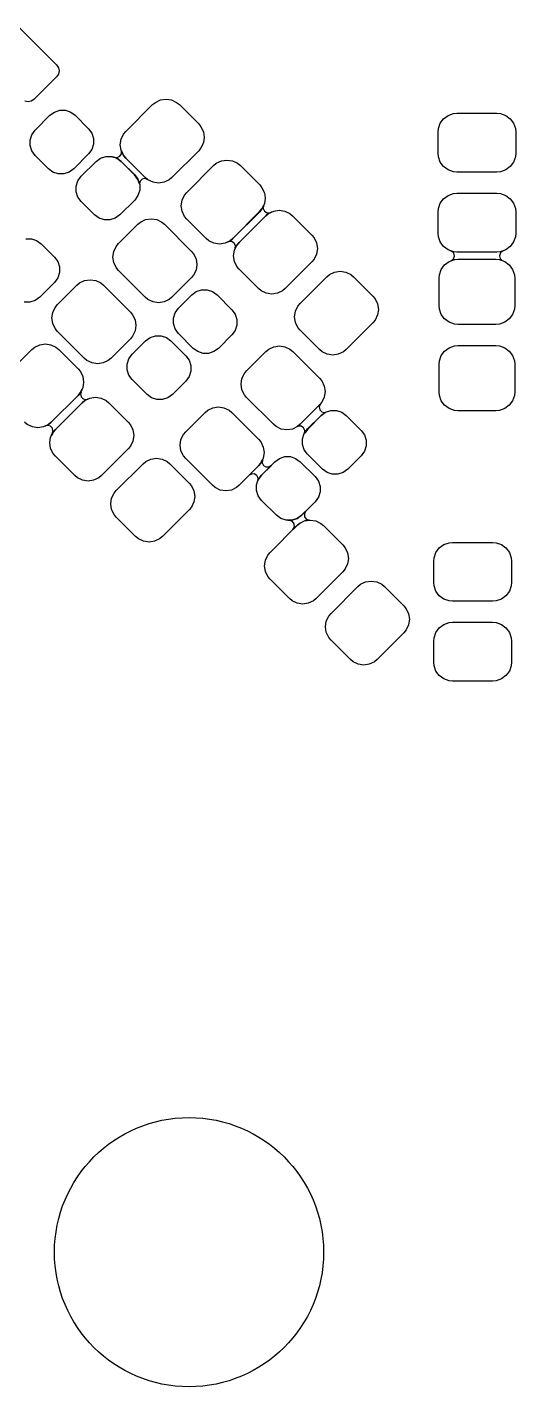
# Model space of a CAD drawing. Extents: x 4.32 to 8.86, y -5.17 to -1.84.
# Drawn here: x 7.154 to 7.611, y -5.069 to -3.797 of the extents above; entities that cross this region are included whole.
import ezdxf

# ---------------------------------------------------------------- set-up
doc = ezdxf.new("R2010")
doc.units = 0
doc.header["$MEASUREMENT"] = 0
doc.layers.add('BLACK', color=7, linetype='CONTINUOUS')

msp = doc.modelspace()

# ---------------------------------------------------------------- linework, layer by layer
at = {"layer": 'BLACK', "linetype": 'CONTINUOUS'}
for p, q in [((7.14617, -3.79692), (7.18153, -3.83228)), ((7.18153, -3.83228), (7.18323, -3.83483)), ((7.18323, -3.84086), (7.18153, -3.84342)), ((7.18323, -3.83483), (7.18383, -3.83785)), ((7.18383, -3.83785), (7.18323, -3.84086)), ((7.18153, -3.84342), (7.16037, -3.86457)), ((7.1548, -3.86688), (7.15179, -3.86628)), ((7.15781, -3.86628), (7.1548, -3.86688)), ((7.16037, -3.86457), (7.15781, -3.86628)), ((7.27142, -3.86936), (7.27399, -3.86724)), ((7.27399, -3.86724), (7.27874, -3.86496)), ((7.27874, -3.86496), (7.28395, -3.86417)), ((7.28395, -3.86417), (7.28915, -3.86496)), ((7.28915, -3.86496), (7.2939, -3.86724)), ((7.2939, -3.86724), (7.29647, -3.86936)), ((7.16137, -3.89329), (7.17529, -3.87937)), ((7.17529, -3.87937), (7.17952, -3.87629)), ((7.17952, -3.87629), (7.1845, -3.87468)), ((7.1845, -3.87468), (7.18974, -3.87468)), ((7.18974, -3.87468), (7.19472, -3.87629)), ((7.19472, -3.87629), (7.19895, -3.87937)), ((7.19895, -3.87937), (7.21148, -3.8919)), ((7.24636, -3.89442), (7.27142, -3.86936)), ((7.29647, -3.86936), (7.31457, -3.88746)), ((7.54377, -3.88263), (7.54801, -3.8795)), ((7.54801, -3.8795), (7.55298, -3.87775)), ((7.55298, -3.87775), (7.5563, -3.87744)), ((7.5563, -3.87744), (7.5937, -3.87744)), ((7.5937, -3.87744), (7.59702, -3.87775)), ((7.59702, -3.87775), (7.60199, -3.8795)), ((7.60199, -3.8795), (7.60623, -3.88263)), ((7.15829, -3.89752), (7.16137, -3.89329)), ((7.21148, -3.8919), (7.21456, -3.89613)), ((7.31457, -3.88746), (7.31669, -3.89003)), ((7.31669, -3.89003), (7.31897, -3.89478)), ((7.53858, -3.89516), (7.5389, -3.89184)), ((7.5389, -3.89184), (7.54064, -3.88687)), ((7.54064, -3.88687), (7.54377, -3.88263)), ((7.60623, -3.88263), (7.60936, -3.88687)), ((7.60936, -3.88687), (7.6111, -3.89184)), ((7.6111, -3.89184), (7.61142, -3.89516)), ((7.15668, -3.9025), (7.15829, -3.89752)), ((7.15668, -3.90774), (7.15668, -3.9025)), ((7.21456, -3.89613), (7.21617, -3.90111)), ((7.21617, -3.90111), (7.21617, -3.90635)), ((7.24117, -3.90695), (7.24196, -3.90174)), ((7.24196, -3.90174), (7.24424, -3.89699)), ((7.24424, -3.89699), (7.24636, -3.89442)), ((7.31897, -3.90519), (7.31669, -3.90994)), ((7.31897, -3.89478), (7.31976, -3.89999)), ((7.31976, -3.89999), (7.31897, -3.90519)), ((7.53858, -3.91484), (7.53858, -3.89516)), ((7.61142, -3.89516), (7.61142, -3.91484)), ((7.15829, -3.91272), (7.15668, -3.90774)), ((7.16137, -3.91695), (7.15829, -3.91272)), ((7.1739, -3.92948), (7.16137, -3.91695)), ((7.21148, -3.91556), (7.19756, -3.92948)), ((7.21456, -3.91133), (7.21148, -3.91556)), ((7.21617, -3.90635), (7.21456, -3.91133)), ((7.22267, -3.91944), (7.22765, -3.91783)), ((7.22765, -3.91783), (7.23289, -3.91783)), ((7.23289, -3.91783), (7.23787, -3.91944)), ((7.23387, -3.91818), (7.23389, -3.91811)), ((7.23392, -3.91824), (7.23387, -3.91818)), ((7.23389, -3.91811), (7.23396, -3.91809)), ((7.23783, -3.91951), (7.23392, -3.91824)), ((7.23396, -3.91809), (7.23477, -3.9182)), ((7.23477, -3.9182), (7.23479, -3.91821)), ((7.23479, -3.91821), (7.23564, -3.91858)), ((7.23564, -3.91858), (7.23836, -3.91891)), ((7.23836, -3.91891), (7.24082, -3.91773)), ((7.24082, -3.91773), (7.24225, -3.91541)), ((7.24196, -3.91215), (7.24117, -3.90695)), ((7.24424, -3.9169), (7.24196, -3.91215)), ((7.24219, -3.91281), (7.24223, -3.91274)), ((7.24225, -3.91541), (7.24219, -3.91281)), ((7.24223, -3.91274), (7.24231, -3.91274)), ((7.24231, -3.91274), (7.24234, -3.91278)), ((7.24234, -3.91278), (7.2443, -3.91686)), ((7.24636, -3.91947), (7.24424, -3.9169)), ((7.2443, -3.91686), (7.24642, -3.91942)), ((7.31457, -3.91251), (7.28951, -3.93757)), ((7.31669, -3.90994), (7.31457, -3.91251)), ((7.5389, -3.91816), (7.53858, -3.91484)), ((7.54064, -3.92313), (7.5389, -3.91816)), ((7.6111, -3.91816), (7.60936, -3.92313)), ((7.61142, -3.91484), (7.6111, -3.91816)), ((7.17813, -3.93256), (7.1739, -3.92948)), ((7.19756, -3.92948), (7.19333, -3.93256)), ((7.20452, -3.93644), (7.21844, -3.92252)), ((7.21844, -3.92252), (7.22267, -3.91944)), ((7.24205, -3.92258), (7.23783, -3.91951)), ((7.23787, -3.91944), (7.2421, -3.92252)), ((7.25457, -3.9351), (7.24205, -3.92258)), ((7.2421, -3.92252), (7.25463, -3.93505)), ((7.26446, -3.93757), (7.24636, -3.91947)), ((7.24642, -3.91942), (7.26451, -3.93751)), ((7.30343, -3.95149), (7.32849, -3.92643)), ((7.32849, -3.92643), (7.33106, -3.92431)), ((7.33106, -3.92431), (7.33581, -3.92203)), ((7.33581, -3.92203), (7.34101, -3.92124)), ((7.34101, -3.92124), (7.34622, -3.92203)), ((7.34622, -3.92203), (7.35097, -3.92431)), ((7.35097, -3.92431), (7.35354, -3.92643)), ((7.35354, -3.92643), (7.37164, -3.94453)), ((7.54377, -3.92737), (7.54064, -3.92313)), ((7.54801, -3.9305), (7.54377, -3.92737)), ((7.55298, -3.93225), (7.54801, -3.9305)), ((7.60199, -3.9305), (7.59702, -3.93225)), ((7.60623, -3.92737), (7.60199, -3.9305)), ((7.60936, -3.92313), (7.60623, -3.92737)), ((7.18311, -3.93417), (7.17813, -3.93256)), ((7.18835, -3.93417), (7.18311, -3.93417)), ((7.19333, -3.93256), (7.18835, -3.93417)), ((7.19983, -3.94565), (7.20144, -3.94067)), ((7.20144, -3.94067), (7.20452, -3.93644)), ((7.25764, -3.93932), (7.25457, -3.9351)), ((7.25463, -3.93505), (7.25771, -3.93928)), ((7.25901, -3.94354), (7.25764, -3.93932)), ((7.25771, -3.93928), (7.25932, -3.94426)), ((7.25903, -3.94357), (7.25901, -3.94354)), ((7.25911, -3.94359), (7.25903, -3.94357)), ((7.25916, -3.94353), (7.25911, -3.94359)), ((7.25975, -3.94097), (7.25916, -3.94353)), ((7.25932, -3.94426), (7.25932, -3.9495)), ((7.2617, -3.93907), (7.25975, -3.94097)), ((7.26437, -3.93852), (7.2617, -3.93907)), ((7.26647, -3.93933), (7.26437, -3.93852)), ((7.26703, -3.93969), (7.26446, -3.93757)), ((7.26451, -3.93751), (7.26655, -3.9392)), ((7.26653, -3.93933), (7.26647, -3.93933)), ((7.26658, -3.93927), (7.26653, -3.93933)), ((7.26655, -3.9392), (7.26658, -3.93927)), ((7.27178, -3.94197), (7.26703, -3.93969)), ((7.27699, -3.94276), (7.27178, -3.94197)), ((7.28219, -3.94197), (7.27699, -3.94276)), ((7.28694, -3.93969), (7.28219, -3.94197)), ((7.28951, -3.93757), (7.28694, -3.93969)), ((7.5563, -3.93256), (7.55298, -3.93225)), ((7.5937, -3.93256), (7.5563, -3.93256)), ((7.59702, -3.93225), (7.5937, -3.93256)), ((7.19983, -3.95089), (7.19983, -3.94565)), ((7.20144, -3.95587), (7.19983, -3.95089)), ((7.20452, -3.9601), (7.20144, -3.95587)), ((7.25771, -3.95448), (7.25463, -3.95871)), ((7.25932, -3.9495), (7.25771, -3.95448)), ((7.29903, -3.95881), (7.30131, -3.95406)), ((7.30131, -3.95406), (7.30343, -3.95149)), ((7.37164, -3.94453), (7.37376, -3.9471)), ((7.37376, -3.9471), (7.37604, -3.95185)), ((7.37604, -3.95185), (7.37683, -3.95705)), ((7.37683, -3.95705), (7.37604, -3.96226)), ((7.54377, -3.95743), (7.54801, -3.9543)), ((7.54801, -3.9543), (7.55298, -3.95256)), ((7.55298, -3.95256), (7.5563, -3.95224)), ((7.5563, -3.95224), (7.5937, -3.95224)), ((7.5937, -3.95224), (7.59702, -3.95256)), ((7.59702, -3.95256), (7.60199, -3.9543)), ((7.60199, -3.9543), (7.60623, -3.95743)), ((7.21705, -3.97263), (7.20452, -3.9601)), ((7.25463, -3.95871), (7.24071, -3.97263)), ((7.29824, -3.96401), (7.29903, -3.95881)), ((7.29903, -3.96922), (7.29824, -3.96401)), ((7.30131, -3.97397), (7.29903, -3.96922)), ((7.34653, -3.99458), (7.37158, -3.96953)), ((7.37164, -3.96958), (7.34658, -3.99464)), ((7.37158, -3.96953), (7.3737, -3.96697)), ((7.37376, -3.96701), (7.37164, -3.96958)), ((7.3737, -3.96697), (7.37516, -3.96393)), ((7.37604, -3.96226), (7.37376, -3.96701)), ((7.3753, -3.96397), (7.37502, -3.96667)), ((7.37502, -3.96667), (7.37624, -3.96911)), ((7.37516, -3.96393), (7.37522, -3.96389)), ((7.37522, -3.96389), (7.37529, -3.96392)), ((7.37529, -3.96392), (7.3753, -3.96397)), ((7.37624, -3.96911), (7.37858, -3.9705)), ((7.37999, -3.97124), (7.38474, -3.96896)), ((7.38163, -3.97028), (7.38282, -3.96979)), ((7.38282, -3.96979), (7.3829, -3.9698)), ((7.3829, -3.9698), (7.38293, -3.96987)), ((7.38474, -3.96896), (7.38995, -3.96817)), ((7.38995, -3.96817), (7.39515, -3.96896)), ((7.39515, -3.96896), (7.3999, -3.97124)), ((7.53858, -3.96996), (7.5389, -3.96664)), ((7.5389, -3.96664), (7.54064, -3.96167)), ((7.54064, -3.96167), (7.54377, -3.95743)), ((7.60623, -3.95743), (7.60936, -3.96167)), ((7.60936, -3.96167), (7.6111, -3.96664)), ((7.6111, -3.96664), (7.61142, -3.96996)), ((7.22128, -3.97571), (7.21705, -3.97263)), ((7.22626, -3.97732), (7.22128, -3.97571)), ((7.2315, -3.97732), (7.22626, -3.97732)), ((7.23648, -3.97571), (7.2315, -3.97732)), ((7.24071, -3.97263), (7.23648, -3.97571)), ((7.23943, -3.99946), (7.25753, -3.98136)), ((7.25753, -3.98136), (7.2601, -3.97924)), ((7.2601, -3.97924), (7.26485, -3.97696)), ((7.26485, -3.97696), (7.27005, -3.97617)), ((7.27005, -3.97617), (7.27526, -3.97696)), ((7.27526, -3.97696), (7.28001, -3.97924)), ((7.28001, -3.97924), (7.28258, -3.98136)), ((7.28258, -3.98136), (7.30764, -4.00642)), ((7.30343, -3.97654), (7.30131, -3.97397)), ((7.32153, -3.99464), (7.30343, -3.97654)), ((7.35236, -3.99842), (7.37742, -3.97336)), ((7.37747, -3.97342), (7.35242, -3.99847)), ((7.37742, -3.97336), (7.37999, -3.97124)), ((7.38003, -3.9713), (7.37747, -3.97342)), ((7.37858, -3.9705), (7.38132, -3.9704)), ((7.38288, -3.96993), (7.38003, -3.9713)), ((7.38132, -3.9704), (7.38163, -3.97028)), ((7.38293, -3.96987), (7.38288, -3.96993)), ((7.3999, -3.97124), (7.40247, -3.97336)), ((7.40247, -3.97336), (7.42057, -3.99146)), ((7.53858, -3.98965), (7.53858, -3.96996)), ((7.61142, -3.96996), (7.61142, -3.98965)), ((7.15265, -3.99483), (7.15789, -3.99483)), ((7.15789, -3.99483), (7.16287, -3.99644)), ((7.3241, -3.99676), (7.32153, -3.99464)), ((7.34397, -3.9967), (7.34653, -3.99458)), ((7.34658, -3.99464), (7.34401, -3.99676)), ((7.42057, -3.99146), (7.42269, -3.99403)), ((7.42269, -3.99403), (7.42497, -3.99878)), ((7.5389, -3.99297), (7.53858, -3.98965)), ((7.54064, -3.99794), (7.5389, -3.99297)), ((7.6111, -3.99297), (7.60936, -3.99794)), ((7.61142, -3.98965), (7.6111, -3.99297)), ((7.16287, -3.99644), (7.1671, -3.99952)), ((7.1671, -3.99952), (7.17963, -4.01205)), ((7.23424, -4.01199), (7.23503, -4.00678)), ((7.23503, -4.00678), (7.23731, -4.00203)), ((7.23731, -4.00203), (7.23943, -3.99946)), ((7.30764, -4.00642), (7.30976, -4.00899)), ((7.32885, -3.99904), (7.3241, -3.99676)), ((7.33405, -3.99983), (7.32885, -3.99904)), ((7.33926, -3.99904), (7.33405, -3.99983)), ((7.34401, -3.99676), (7.33926, -3.99904)), ((7.34107, -3.99813), (7.34112, -3.99807)), ((7.3411, -3.9982), (7.34107, -3.99813)), ((7.34118, -3.99821), (7.3411, -3.9982)), ((7.34112, -3.99807), (7.34397, -3.9967)), ((7.34237, -3.99772), (7.34118, -3.99821)), ((7.34268, -3.9976), (7.34237, -3.99772)), ((7.34542, -3.9975), (7.34268, -3.9976)), ((7.34776, -3.99889), (7.34542, -3.9975)), ((7.34717, -4.01095), (7.34796, -4.00574)), ((7.34898, -4.00133), (7.34776, -3.99889)), ((7.34796, -4.00574), (7.35024, -4.00099)), ((7.3487, -4.00403), (7.34898, -4.00133)), ((7.34871, -4.00408), (7.3487, -4.00403)), ((7.34878, -4.00411), (7.34871, -4.00408)), ((7.34884, -4.00407), (7.34878, -4.00411)), ((7.3503, -4.00103), (7.34884, -4.00407)), ((7.35024, -4.00099), (7.35236, -3.99842)), ((7.35242, -3.99847), (7.3503, -4.00103)), ((7.42497, -3.99878), (7.42576, -4.00399)), ((7.42576, -4.00399), (7.42497, -4.00919)), ((7.54377, -4.00217), (7.54064, -3.99794)), ((7.54801, -4.0053), (7.54377, -4.00217)), ((7.55298, -4.00705), (7.54801, -4.0053)), ((7.54991, -4.00601), (7.54994, -4.00593)), ((7.54995, -4.00607), (7.54991, -4.00601)), ((7.54994, -4.00593), (7.55001, -4.00592)), ((7.55094, -4.00648), (7.54995, -4.00607)), ((7.55001, -4.00592), (7.553, -4.00697)), ((7.55125, -4.00662), (7.55094, -4.00648)), ((7.55325, -4.00848), (7.55125, -4.00662)), ((7.5563, -4.00736), (7.55298, -4.00705)), ((7.553, -4.00697), (7.5563, -4.00728)), ((7.5563, -4.00728), (7.5937, -4.00728)), ((7.5937, -4.00736), (7.5563, -4.00736)), ((7.5937, -4.00728), (7.597, -4.00697)), ((7.59702, -4.00705), (7.5937, -4.00736)), ((7.59907, -4.00647), (7.59694, -4.00819)), ((7.597, -4.00697), (7.59999, -4.00592)), ((7.60199, -4.0053), (7.59702, -4.00705)), ((7.60005, -4.00607), (7.59907, -4.00647)), ((7.59999, -4.00592), (7.60007, -4.00594)), ((7.60009, -4.00601), (7.60005, -4.00607)), ((7.60007, -4.00594), (7.60009, -4.00601)), ((7.60623, -4.00217), (7.60199, -4.0053)), ((7.60936, -3.99794), (7.60623, -4.00217)), ((7.17963, -4.01205), (7.18271, -4.01628)), ((7.18271, -4.01628), (7.18432, -4.02126)), ((7.23503, -4.01719), (7.23424, -4.01199)), ((7.23731, -4.02194), (7.23503, -4.01719)), ((7.30976, -4.00899), (7.31204, -4.01374)), ((7.31204, -4.01374), (7.31283, -4.01895)), ((7.31283, -4.01895), (7.31204, -4.02415)), ((7.34796, -4.01615), (7.34717, -4.01095)), ((7.35024, -4.0209), (7.34796, -4.01615)), ((7.42057, -4.01651), (7.39551, -4.04157)), ((7.42269, -4.01394), (7.42057, -4.01651)), ((7.42497, -4.00919), (7.42269, -4.01394)), ((7.54163, -4.02356), (7.54476, -4.01932)), ((7.54476, -4.01932), (7.54899, -4.01619)), ((7.54899, -4.01619), (7.55396, -4.01445)), ((7.55089, -4.01548), (7.55093, -4.01544)), ((7.55092, -4.01556), (7.55089, -4.01548)), ((7.55092, -4.01544), (7.55306, -4.01371)), ((7.55093, -4.01544), (7.55092, -4.01544)), ((7.55099, -4.01557), (7.55092, -4.01556)), ((7.55398, -4.01453), (7.55099, -4.01557)), ((7.55306, -4.01371), (7.55392, -4.01112)), ((7.55392, -4.01112), (7.55325, -4.00848)), ((7.55396, -4.01445), (7.55728, -4.01413)), ((7.55729, -4.01421), (7.55398, -4.01453)), ((7.55728, -4.01413), (7.59272, -4.01413)), ((7.59271, -4.01421), (7.55729, -4.01421)), ((7.59602, -4.01453), (7.59271, -4.01421)), ((7.59272, -4.01413), (7.59604, -4.01445)), ((7.599, -4.01557), (7.59602, -4.01453)), ((7.59604, -4.01445), (7.60101, -4.01619)), ((7.59694, -4.00819), (7.59608, -4.01078)), ((7.59608, -4.01078), (7.59675, -4.01342)), ((7.59675, -4.01342), (7.59875, -4.01529)), ((7.59875, -4.01529), (7.59906, -4.01543)), ((7.59908, -4.01556), (7.599, -4.01557)), ((7.59906, -4.01543), (7.59906, -4.01543)), ((7.59906, -4.01543), (7.59911, -4.01549)), ((7.59911, -4.01549), (7.59908, -4.01556)), ((7.60101, -4.01619), (7.60524, -4.01932)), ((7.60524, -4.01932), (7.60837, -4.02356)), ((7.18271, -4.03148), (7.17963, -4.03571)), ((7.18432, -4.0265), (7.18271, -4.03148)), ((7.18432, -4.02126), (7.18432, -4.0265)), ((7.20778, -4.03403), (7.21299, -4.03324)), ((7.21299, -4.03324), (7.21819, -4.03403)), ((7.23943, -4.02451), (7.23731, -4.02194)), ((7.26449, -4.04957), (7.23943, -4.02451)), ((7.30764, -4.03147), (7.28954, -4.04957)), ((7.30976, -4.0289), (7.30764, -4.03147)), ((7.31204, -4.02415), (7.30976, -4.0289)), ((7.35236, -4.02347), (7.35024, -4.0209)), ((7.37046, -4.04157), (7.35236, -4.02347)), ((7.40943, -4.05549), (7.43449, -4.03043)), ((7.43449, -4.03043), (7.43706, -4.02831)), ((7.43706, -4.02831), (7.44181, -4.02603)), ((7.44181, -4.02603), (7.44701, -4.02524)), ((7.44701, -4.02524), (7.45222, -4.02603)), ((7.45222, -4.02603), (7.45697, -4.02831)), ((7.45697, -4.02831), (7.45954, -4.03043)), ((7.45954, -4.03043), (7.47764, -4.04853)), ((7.53957, -4.03185), (7.53988, -4.02853)), ((7.53957, -4.05744), (7.53957, -4.03185)), ((7.53988, -4.02853), (7.54163, -4.02356)), ((7.60837, -4.02356), (7.61012, -4.02853)), ((7.61012, -4.02853), (7.61043, -4.03185)), ((7.61043, -4.03185), (7.61043, -4.05744)), ((7.17963, -4.03571), (7.16571, -4.04963)), ((7.18236, -4.05653), (7.20046, -4.03843)), ((7.20046, -4.03843), (7.20303, -4.03631)), ((7.20303, -4.03631), (7.20778, -4.03403)), ((7.21819, -4.03403), (7.22294, -4.03631)), ((7.22294, -4.03631), (7.22551, -4.03843)), ((7.22551, -4.03843), (7.25057, -4.06349)), ((7.30805, -4.04737), (7.31228, -4.04429)), ((7.31228, -4.04429), (7.31726, -4.04268)), ((7.31726, -4.04268), (7.3225, -4.04268)), ((7.3225, -4.04268), (7.32748, -4.04429)), ((7.32748, -4.04429), (7.33171, -4.04737)), ((7.37303, -4.04369), (7.37046, -4.04157)), ((7.37778, -4.04597), (7.37303, -4.04369)), ((7.38299, -4.04676), (7.37778, -4.04597)), ((7.38819, -4.04597), (7.38299, -4.04676)), ((7.39294, -4.04369), (7.38819, -4.04597)), ((7.39551, -4.04157), (7.39294, -4.04369)), ((7.1565, -4.05432), (7.15126, -4.05432)), ((7.16148, -4.05271), (7.1565, -4.05432)), ((7.16571, -4.04963), (7.16148, -4.05271)), ((7.18024, -4.0591), (7.18236, -4.05653)), ((7.26706, -4.05169), (7.26449, -4.04957)), ((7.27181, -4.05397), (7.26706, -4.05169)), ((7.27701, -4.05476), (7.27181, -4.05397)), ((7.28222, -4.05397), (7.27701, -4.05476)), ((7.28697, -4.05169), (7.28222, -4.05397)), ((7.28954, -4.04957), (7.28697, -4.05169)), ((7.29552, -4.0599), (7.30805, -4.04737)), ((7.33171, -4.04737), (7.34563, -4.06129)), ((7.40503, -4.06281), (7.40731, -4.05806)), ((7.40731, -4.05806), (7.40943, -4.05549)), ((7.47764, -4.04853), (7.47976, -4.0511)), ((7.47976, -4.0511), (7.48204, -4.05585)), ((7.48204, -4.05585), (7.48283, -4.06105)), ((7.53988, -4.06076), (7.53957, -4.05744)), ((7.61043, -4.05744), (7.61012, -4.06076)), ((7.17717, -4.06905), (7.17796, -4.06385)), ((7.17796, -4.07426), (7.17717, -4.06905)), ((7.17796, -4.06385), (7.18024, -4.0591)), ((7.25057, -4.06349), (7.25269, -4.06606)), ((7.25269, -4.06606), (7.25497, -4.07081)), ((7.25497, -4.07081), (7.25576, -4.07601)), ((7.29083, -4.06911), (7.29244, -4.06413)), ((7.29083, -4.07435), (7.29083, -4.06911)), ((7.29244, -4.06413), (7.29552, -4.0599)), ((7.34563, -4.06129), (7.34871, -4.06552)), ((7.34871, -4.06552), (7.35032, -4.0705)), ((7.35032, -4.0705), (7.35032, -4.07574)), ((7.40424, -4.06801), (7.40503, -4.06281)), ((7.40503, -4.07322), (7.40424, -4.06801)), ((7.47976, -4.07101), (7.47764, -4.07358)), ((7.48204, -4.06626), (7.47976, -4.07101)), ((7.48283, -4.06105), (7.48204, -4.06626)), ((7.54163, -4.06573), (7.53988, -4.06076)), ((7.54476, -4.06997), (7.54163, -4.06573)), ((7.54899, -4.0731), (7.54476, -4.06997)), ((7.60524, -4.06997), (7.60101, -4.0731)), ((7.60837, -4.06573), (7.60524, -4.06997)), ((7.61012, -4.06076), (7.60837, -4.06573)), ((7.18024, -4.07901), (7.17796, -4.07426)), ((7.18236, -4.08158), (7.18024, -4.07901)), ((7.20742, -4.10664), (7.18236, -4.08158)), ((7.25497, -4.08122), (7.25269, -4.08597)), ((7.25576, -4.07601), (7.25497, -4.08122)), ((7.29244, -4.07933), (7.29083, -4.07435)), ((7.29552, -4.08356), (7.29244, -4.07933)), ((7.30944, -4.09748), (7.29552, -4.08356)), ((7.34871, -4.08072), (7.34563, -4.08495)), ((7.35032, -4.07574), (7.34871, -4.08072)), ((7.40731, -4.07797), (7.40503, -4.07322)), ((7.40943, -4.08054), (7.40731, -4.07797)), ((7.42753, -4.09864), (7.40943, -4.08054)), ((7.47764, -4.07358), (7.45258, -4.09864)), ((7.55396, -4.07484), (7.54899, -4.0731)), ((7.55728, -4.07516), (7.55396, -4.07484)), ((7.59272, -4.07516), (7.55728, -4.07516)), ((7.59604, -4.07484), (7.59272, -4.07516)), ((7.60101, -4.0731), (7.59604, -4.07484)), ((7.15849, -4.09843), (7.16106, -4.09631)), ((7.16106, -4.09631), (7.16581, -4.09403)), ((7.16581, -4.09403), (7.17101, -4.09324)), ((7.17101, -4.09324), (7.17622, -4.09403)), ((7.17622, -4.09403), (7.18097, -4.09631)), ((7.18097, -4.09631), (7.18354, -4.09843)), ((7.25057, -4.08854), (7.23247, -4.10664)), ((7.25269, -4.08597), (7.25057, -4.08854)), ((7.25237, -4.10305), (7.2649, -4.09052)), ((7.2649, -4.09052), (7.26913, -4.08744)), ((7.26913, -4.08744), (7.27411, -4.08583)), ((7.27411, -4.08583), (7.27935, -4.08583)), ((7.27935, -4.08583), (7.28433, -4.08744)), ((7.28433, -4.08744), (7.28856, -4.09052)), ((7.28856, -4.09052), (7.30248, -4.10444)), ((7.34563, -4.08495), (7.3331, -4.09748)), ((7.3801, -4.09824), (7.38485, -4.09596)), ((7.38485, -4.09596), (7.39005, -4.09517)), ((7.39005, -4.09517), (7.39526, -4.09596)), ((7.39526, -4.09596), (7.40001, -4.09824)), ((7.54476, -4.10003), (7.54899, -4.0969)), ((7.54899, -4.0969), (7.55396, -4.09516)), ((7.55396, -4.09516), (7.55728, -4.09484)), ((7.55728, -4.09484), (7.59272, -4.09484)), ((7.59272, -4.09484), (7.59604, -4.09516)), ((7.59604, -4.09516), (7.60101, -4.0969)), ((7.60101, -4.0969), (7.60524, -4.10003)), ((7.13343, -4.12349), (7.15849, -4.09843)), ((7.18354, -4.09843), (7.20164, -4.11653)), ((7.20999, -4.10876), (7.20742, -4.10664)), ((7.21474, -4.11104), (7.20999, -4.10876)), ((7.2299, -4.10876), (7.22515, -4.11104)), ((7.23247, -4.10664), (7.2299, -4.10876)), ((7.24768, -4.11226), (7.24929, -4.10728)), ((7.24929, -4.10728), (7.25237, -4.10305)), ((7.30248, -4.10444), (7.30556, -4.10867)), ((7.30556, -4.10867), (7.30717, -4.11365)), ((7.31367, -4.10056), (7.30944, -4.09748)), ((7.31865, -4.10217), (7.31367, -4.10056)), ((7.32389, -4.10217), (7.31865, -4.10217)), ((7.32887, -4.10056), (7.32389, -4.10217)), ((7.3331, -4.09748), (7.32887, -4.10056)), ((7.35943, -4.11846), (7.37753, -4.10036)), ((7.37753, -4.10036), (7.3801, -4.09824)), ((7.40001, -4.09824), (7.40258, -4.10036)), ((7.40258, -4.10036), (7.42764, -4.12542)), ((7.4301, -4.10076), (7.42753, -4.09864)), ((7.43485, -4.10304), (7.4301, -4.10076)), ((7.44005, -4.10383), (7.43485, -4.10304)), ((7.44526, -4.10304), (7.44005, -4.10383)), ((7.45001, -4.10076), (7.44526, -4.10304)), ((7.45258, -4.09864), (7.45001, -4.10076)), ((7.53957, -4.11256), (7.53988, -4.10924)), ((7.53988, -4.10924), (7.54163, -4.10427)), ((7.54163, -4.10427), (7.54476, -4.10003)), ((7.60524, -4.10003), (7.60837, -4.10427)), ((7.60837, -4.10427), (7.61012, -4.10924)), ((7.61012, -4.10924), (7.61043, -4.11256)), ((7.20164, -4.11653), (7.20376, -4.1191)), ((7.20376, -4.1191), (7.20604, -4.12385)), ((7.21995, -4.11183), (7.21474, -4.11104)), ((7.22515, -4.11104), (7.21995, -4.11183)), ((7.24768, -4.1175), (7.24768, -4.11226)), ((7.24929, -4.12248), (7.24768, -4.1175)), ((7.25237, -4.12671), (7.24929, -4.12248)), ((7.30717, -4.11889), (7.30556, -4.12387)), ((7.30717, -4.11365), (7.30717, -4.11889)), ((7.35503, -4.12578), (7.35731, -4.12103)), ((7.35731, -4.12103), (7.35943, -4.11846)), ((7.53957, -4.13815), (7.53957, -4.11256)), ((7.61043, -4.11256), (7.61043, -4.13815)), ((7.20604, -4.13426), (7.20376, -4.13901)), ((7.20604, -4.12385), (7.20683, -4.12905)), ((7.20683, -4.12905), (7.20604, -4.13426)), ((7.26629, -4.14063), (7.25237, -4.12671)), ((7.30248, -4.1281), (7.28995, -4.14063)), ((7.30556, -4.12387), (7.30248, -4.1281)), ((7.35424, -4.13099), (7.35503, -4.12578)), ((7.35503, -4.13619), (7.35424, -4.13099)), ((7.42764, -4.12542), (7.42976, -4.12799)), ((7.42976, -4.12799), (7.43204, -4.13274)), ((7.43204, -4.13274), (7.43283, -4.13795)), ((7.17653, -4.16658), (7.20158, -4.14153)), ((7.20164, -4.14158), (7.17658, -4.16664)), ((7.20158, -4.14153), (7.2037, -4.13897)), ((7.20376, -4.13901), (7.20164, -4.14158)), ((7.2037, -4.13897), (7.20507, -4.13612)), ((7.2044, -4.13859), (7.20384, -4.14004)), ((7.20384, -4.14004), (7.20439, -4.14271)), ((7.20521, -4.13618), (7.20427, -4.13845)), ((7.20427, -4.13845), (7.20436, -4.13848)), ((7.20436, -4.13848), (7.20441, -4.13855)), ((7.20439, -4.14271), (7.20629, -4.14466)), ((7.20441, -4.13855), (7.2044, -4.13859)), ((7.20507, -4.13612), (7.20513, -4.13607)), ((7.20513, -4.13607), (7.2052, -4.13611)), ((7.2052, -4.13611), (7.20521, -4.13618)), ((7.20542, -4.14836), (7.20799, -4.14624)), ((7.20803, -4.1463), (7.20547, -4.14842)), ((7.20629, -4.14466), (7.20896, -4.14527)), ((7.20799, -4.14624), (7.21274, -4.14396)), ((7.21088, -4.14493), (7.20803, -4.1463)), ((7.20896, -4.14527), (7.21052, -4.14491)), ((7.21052, -4.14491), (7.21082, -4.14479)), ((7.21082, -4.14479), (7.2109, -4.1448)), ((7.21093, -4.14487), (7.21088, -4.14493)), ((7.2109, -4.1448), (7.21093, -4.14487)), ((7.21274, -4.14396), (7.21795, -4.14317)), ((7.21795, -4.14317), (7.22315, -4.14396)), ((7.22315, -4.14396), (7.2279, -4.14624)), ((7.2279, -4.14624), (7.23047, -4.14836)), ((7.27052, -4.14371), (7.26629, -4.14063)), ((7.2755, -4.14532), (7.27052, -4.14371)), ((7.28074, -4.14532), (7.2755, -4.14532)), ((7.28572, -4.14371), (7.28074, -4.14532)), ((7.28995, -4.14063), (7.28572, -4.14371)), ((7.35731, -4.14094), (7.35503, -4.13619)), ((7.35943, -4.14351), (7.35731, -4.14094)), ((7.38449, -4.16857), (7.35943, -4.14351)), ((7.42976, -4.1479), (7.42764, -4.15047)), ((7.43204, -4.14315), (7.42976, -4.1479)), ((7.43283, -4.13795), (7.43204, -4.14315)), ((7.53988, -4.14147), (7.53957, -4.13815)), ((7.54163, -4.14644), (7.53988, -4.14147)), ((7.54476, -4.15068), (7.54163, -4.14644)), ((7.60837, -4.14644), (7.60524, -4.15068)), ((7.61012, -4.14147), (7.60837, -4.14644)), ((7.61043, -4.13815), (7.61012, -4.14147)), ((7.18036, -4.17342), (7.20542, -4.14836)), ((7.20547, -4.14842), (7.18042, -4.17347)), ((7.23047, -4.14836), (7.24857, -4.16646)), ((7.30236, -4.17553), (7.32046, -4.15743)), ((7.32046, -4.15743), (7.32303, -4.15531)), ((7.32303, -4.15531), (7.32778, -4.15303)), ((7.32778, -4.15303), (7.33299, -4.15224)), ((7.33299, -4.15224), (7.33819, -4.15303)), ((7.33819, -4.15303), (7.34294, -4.15531)), ((7.34294, -4.15531), (7.34551, -4.15743)), ((7.34551, -4.15743), (7.37057, -4.18249)), ((7.40949, -4.16851), (7.42758, -4.15042)), ((7.42764, -4.15047), (7.40954, -4.16857)), ((7.41652, -4.1729), (7.42905, -4.16037)), ((7.4291, -4.16043), (7.41658, -4.17295)), ((7.42823, -4.14987), (7.42733, -4.1522)), ((7.42733, -4.1522), (7.42788, -4.15487)), ((7.42758, -4.15042), (7.4281, -4.14979)), ((7.42788, -4.15487), (7.42978, -4.15682)), ((7.4281, -4.14979), (7.42817, -4.14977)), ((7.42817, -4.14977), (7.42823, -4.14982)), ((7.42823, -4.14982), (7.42823, -4.14987)), ((7.42905, -4.16037), (7.43328, -4.15729)), ((7.43328, -4.15739), (7.4291, -4.16043)), ((7.42978, -4.15682), (7.43245, -4.15743)), ((7.43245, -4.15743), (7.43322, -4.15725)), ((7.43322, -4.15725), (7.4333, -4.15727)), ((7.43328, -4.15729), (7.43826, -4.15568)), ((7.43331, -4.15735), (7.43328, -4.15739)), ((7.4333, -4.15727), (7.43331, -4.15735)), ((7.43826, -4.15568), (7.4435, -4.15568)), ((7.4435, -4.15568), (7.44848, -4.15729)), ((7.44848, -4.15729), (7.45271, -4.16037)), ((7.45271, -4.16037), (7.46663, -4.17429)), ((7.54899, -4.15381), (7.54476, -4.15068)), ((7.55396, -4.15555), (7.54899, -4.15381)), ((7.55728, -4.15587), (7.55396, -4.15555)), ((7.59272, -4.15587), (7.55728, -4.15587)), ((7.59604, -4.15555), (7.59272, -4.15587)), ((7.60101, -4.15381), (7.59604, -4.15555)), ((7.60524, -4.15068), (7.60101, -4.15381)), ((7.1541, -4.16876), (7.15153, -4.16664)), ((7.15885, -4.17104), (7.1541, -4.16876)), ((7.16405, -4.17183), (7.15885, -4.17104)), ((7.16926, -4.17104), (7.16405, -4.17183)), ((7.17401, -4.16876), (7.16926, -4.17104)), ((7.17107, -4.17013), (7.17112, -4.17007)), ((7.1711, -4.1702), (7.17107, -4.17013)), ((7.17118, -4.17021), (7.1711, -4.1702)), ((7.17112, -4.17007), (7.17397, -4.1687)), ((7.17148, -4.17009), (7.17118, -4.17021)), ((7.17304, -4.16973), (7.17148, -4.17009)), ((7.17571, -4.17034), (7.17304, -4.16973)), ((7.17397, -4.1687), (7.17653, -4.16658)), ((7.17658, -4.16664), (7.17401, -4.16876)), ((7.17761, -4.17229), (7.17571, -4.17034)), ((7.17816, -4.17496), (7.17761, -4.17229)), ((7.24857, -4.16646), (7.25069, -4.16903)), ((7.25069, -4.16903), (7.25297, -4.17378)), ((7.38706, -4.17069), (7.38449, -4.16857)), ((7.39181, -4.17297), (7.38706, -4.17069)), ((7.39701, -4.17376), (7.39181, -4.17297)), ((7.40222, -4.17297), (7.39701, -4.17376)), ((7.40697, -4.17069), (7.40222, -4.17297)), ((7.40694, -4.17065), (7.40697, -4.17059)), ((7.40698, -4.17072), (7.40694, -4.17065)), ((7.40697, -4.17059), (7.40949, -4.16851)), ((7.40954, -4.16857), (7.40697, -4.17069)), ((7.40706, -4.17072), (7.40698, -4.17072)), ((7.40773, -4.17037), (7.40706, -4.17072)), ((7.41046, -4.17032), (7.40773, -4.17037)), ((7.41278, -4.17175), (7.41046, -4.17032)), ((7.41397, -4.1742), (7.41278, -4.17175)), ((7.41344, -4.17713), (7.41652, -4.1729)), ((7.41658, -4.17295), (7.4138, -4.17678)), ((7.17517, -4.18595), (7.17596, -4.18074)), ((7.17596, -4.19115), (7.17517, -4.18595)), ((7.17596, -4.18074), (7.17824, -4.17599)), ((7.17679, -4.17882), (7.17773, -4.17655)), ((7.1768, -4.17889), (7.17679, -4.17882)), ((7.17687, -4.17893), (7.1768, -4.17889)), ((7.17693, -4.17888), (7.17687, -4.17893)), ((7.1783, -4.17603), (7.17693, -4.17888)), ((7.17759, -4.17645), (7.1776, -4.17641)), ((7.17764, -4.17652), (7.17759, -4.17645)), ((7.1776, -4.17641), (7.17816, -4.17496)), ((7.17773, -4.17655), (7.17764, -4.17652)), ((7.17824, -4.17599), (7.18036, -4.17342)), ((7.18042, -4.17347), (7.1783, -4.17603)), ((7.25297, -4.18419), (7.25069, -4.18894)), ((7.25297, -4.17378), (7.25376, -4.17899)), ((7.25376, -4.17899), (7.25297, -4.18419)), ((7.29717, -4.18805), (7.29796, -4.18285)), ((7.29796, -4.18285), (7.30024, -4.1781)), ((7.30024, -4.1781), (7.30236, -4.17553)), ((7.37057, -4.18249), (7.37269, -4.18506)), ((7.37269, -4.18506), (7.37497, -4.18981)), ((7.41183, -4.18211), (7.41344, -4.17713)), ((7.41183, -4.18735), (7.41183, -4.18211)), ((7.41366, -4.17672), (7.41397, -4.1742)), ((7.41366, -4.17676), (7.41366, -4.17672)), ((7.41373, -4.17681), (7.41366, -4.17676)), ((7.4138, -4.17678), (7.41373, -4.17681)), ((7.46663, -4.17429), (7.46971, -4.17852)), ((7.46971, -4.17852), (7.47132, -4.1835)), ((7.47132, -4.1835), (7.47132, -4.18874)), ((7.17824, -4.1959), (7.17596, -4.19115)), ((7.18036, -4.19847), (7.17824, -4.1959)), ((7.19846, -4.21657), (7.18036, -4.19847)), ((7.24857, -4.19151), (7.22351, -4.21657)), ((7.25069, -4.18894), (7.24857, -4.19151)), ((7.29796, -4.19326), (7.29717, -4.18805)), ((7.30024, -4.19801), (7.29796, -4.19326)), ((7.30236, -4.20058), (7.30024, -4.19801)), ((7.37497, -4.18981), (7.37576, -4.19501)), ((7.37576, -4.19501), (7.37497, -4.20022)), ((7.39013, -4.20044), (7.39511, -4.19883)), ((7.39511, -4.19883), (7.40035, -4.19883)), ((7.40035, -4.19883), (7.40533, -4.20044)), ((7.41344, -4.19233), (7.41183, -4.18735)), ((7.41652, -4.19656), (7.41344, -4.19233)), ((7.43044, -4.21048), (7.41652, -4.19656)), ((7.46663, -4.19795), (7.4541, -4.21048)), ((7.46971, -4.19372), (7.46663, -4.19795)), ((7.47132, -4.18874), (7.46971, -4.19372)), ((7.23743, -4.23049), (7.26249, -4.20543)), ((7.26249, -4.20543), (7.26506, -4.20331)), ((7.26506, -4.20331), (7.26981, -4.20103)), ((7.26981, -4.20103), (7.27501, -4.20024)), ((7.27501, -4.20024), (7.28022, -4.20103)), ((7.28022, -4.20103), (7.28497, -4.20331)), ((7.28497, -4.20331), (7.28754, -4.20543)), ((7.28754, -4.20543), (7.30564, -4.22353)), ((7.32742, -4.22564), (7.30236, -4.20058)), ((7.37057, -4.20754), (7.35247, -4.22564)), ((7.36183, -4.21617), (7.37051, -4.20749)), ((7.37051, -4.20749), (7.37263, -4.20493)), ((7.37269, -4.20497), (7.37057, -4.20754)), ((7.37263, -4.20493), (7.3741, -4.20187)), ((7.37497, -4.20022), (7.37269, -4.20497)), ((7.37337, -4.21605), (7.3859, -4.20352)), ((7.38226, -4.20727), (7.37343, -4.2161)), ((7.37425, -4.20191), (7.37396, -4.2046)), ((7.37396, -4.2046), (7.37518, -4.20703)), ((7.3741, -4.20187), (7.37416, -4.20182)), ((7.37416, -4.20182), (7.37423, -4.20186)), ((7.37423, -4.20186), (7.37425, -4.20191)), ((7.37518, -4.20703), (7.37752, -4.20843)), ((7.37752, -4.20843), (7.38025, -4.20833)), ((7.38025, -4.20833), (7.38216, -4.20715)), ((7.38216, -4.20715), (7.38224, -4.20715)), ((7.38224, -4.20715), (7.38228, -4.20721)), ((7.38228, -4.20721), (7.38226, -4.20727)), ((7.3859, -4.20352), (7.39013, -4.20044)), ((7.40533, -4.20044), (7.40956, -4.20352)), ((7.40956, -4.20352), (7.42348, -4.21744)), ((7.43467, -4.21356), (7.43044, -4.21048)), ((7.4541, -4.21048), (7.44987, -4.21356)), ((7.20103, -4.21869), (7.19846, -4.21657)), ((7.20578, -4.22097), (7.20103, -4.21869)), ((7.21099, -4.22176), (7.20578, -4.22097)), ((7.21619, -4.22097), (7.21099, -4.22176)), ((7.22094, -4.21869), (7.21619, -4.22097)), ((7.22351, -4.21657), (7.22094, -4.21869)), ((7.30564, -4.22353), (7.30776, -4.2261)), ((7.3618, -4.21623), (7.36183, -4.21617)), ((7.36184, -4.2163), (7.3618, -4.21623)), ((7.36192, -4.2163), (7.36184, -4.2163)), ((7.3639, -4.21509), (7.36192, -4.2163)), ((7.36663, -4.21504), (7.3639, -4.21509)), ((7.36895, -4.21647), (7.36663, -4.21504)), ((7.36868, -4.22526), (7.37029, -4.22028)), ((7.37014, -4.21892), (7.36895, -4.21647)), ((7.36982, -4.22149), (7.37014, -4.21892)), ((7.36984, -4.22155), (7.36982, -4.22149)), ((7.36992, -4.22157), (7.36984, -4.22155)), ((7.36997, -4.22152), (7.36992, -4.22157)), ((7.37036, -4.22032), (7.36997, -4.22152)), ((7.37029, -4.22028), (7.37337, -4.21605)), ((7.37343, -4.2161), (7.37036, -4.22032)), ((7.42348, -4.21744), (7.42656, -4.22167)), ((7.42656, -4.22167), (7.42817, -4.22665)), ((7.43965, -4.21517), (7.43467, -4.21356)), ((7.44489, -4.21517), (7.43965, -4.21517)), ((7.44987, -4.21356), (7.44489, -4.21517)), ((7.23303, -4.23781), (7.23531, -4.23306)), ((7.23531, -4.23306), (7.23743, -4.23049)), ((7.30776, -4.2261), (7.31004, -4.23085)), ((7.31004, -4.23085), (7.31083, -4.23605)), ((7.31083, -4.23605), (7.31004, -4.24126)), ((7.32999, -4.22776), (7.32742, -4.22564)), ((7.33474, -4.23004), (7.32999, -4.22776)), ((7.33995, -4.23083), (7.33474, -4.23004)), ((7.34515, -4.23004), (7.33995, -4.23083)), ((7.3499, -4.22776), (7.34515, -4.23004)), ((7.35247, -4.22564), (7.3499, -4.22776)), ((7.36868, -4.2305), (7.36868, -4.22526)), ((7.37029, -4.23548), (7.36868, -4.2305)), ((7.37337, -4.23971), (7.37029, -4.23548)), ((7.42656, -4.23687), (7.42348, -4.2411)), ((7.42817, -4.23189), (7.42656, -4.23687)), ((7.42817, -4.22665), (7.42817, -4.23189)), ((7.23224, -4.24301), (7.23303, -4.23781)), ((7.23303, -4.24822), (7.23224, -4.24301)), ((7.23531, -4.25297), (7.23303, -4.24822)), ((7.30564, -4.24858), (7.28058, -4.27364)), ((7.30776, -4.24601), (7.30564, -4.24858)), ((7.31004, -4.24126), (7.30776, -4.24601)), ((7.38729, -4.25363), (7.37337, -4.23971)), ((7.42348, -4.2411), (7.41095, -4.25363)), ((7.23743, -4.25554), (7.23531, -4.25297)), ((7.25553, -4.27364), (7.23743, -4.25554)), ((7.39152, -4.25671), (7.38729, -4.25363)), ((7.3965, -4.25832), (7.39152, -4.25671)), ((7.40174, -4.25832), (7.3965, -4.25832)), ((7.39788, -4.25835), (7.39789, -4.25828)), ((7.39794, -4.2584), (7.39788, -4.25835)), ((7.39789, -4.25828), (7.39795, -4.25825)), ((7.39935, -4.2586), (7.39794, -4.2584)), ((7.39795, -4.25825), (7.40173, -4.25825)), ((7.39936, -4.2586), (7.39935, -4.2586)), ((7.39975, -4.25858), (7.39936, -4.2586)), ((7.40231, -4.25954), (7.39975, -4.25858)), ((7.40173, -4.25825), (7.40668, -4.25664)), ((7.40672, -4.25671), (7.40174, -4.25832)), ((7.40394, -4.26172), (7.40231, -4.25954)), ((7.40414, -4.26444), (7.40394, -4.26172)), ((7.40642, -4.26336), (7.40899, -4.26124)), ((7.40903, -4.2613), (7.40647, -4.26342)), ((7.40668, -4.25664), (7.4109, -4.25357)), ((7.41095, -4.25363), (7.40672, -4.25671)), ((7.40899, -4.26124), (7.41374, -4.25896)), ((7.41376, -4.25903), (7.40903, -4.2613)), ((7.4109, -4.25357), (7.41465, -4.24982)), ((7.41478, -4.24991), (7.41346, -4.25232)), ((7.41346, -4.25232), (7.41366, -4.25504)), ((7.41366, -4.25504), (7.41529, -4.25723)), ((7.41374, -4.25896), (7.41895, -4.25817)), ((7.41851, -4.25832), (7.41376, -4.25903)), ((7.41465, -4.24982), (7.41473, -4.2498)), ((7.41473, -4.2498), (7.41479, -4.24985)), ((7.41479, -4.24985), (7.41478, -4.24991)), ((7.41529, -4.25723), (7.41785, -4.25818)), ((7.41785, -4.25818), (7.4185, -4.25816)), ((7.4185, -4.25816), (7.41857, -4.2582)), ((7.41857, -4.25828), (7.41851, -4.25832)), ((7.41857, -4.2582), (7.41857, -4.25828)), ((7.41895, -4.25817), (7.42415, -4.25896)), ((7.42415, -4.25896), (7.4289, -4.26124)), ((7.4289, -4.26124), (7.43147, -4.26336)), ((7.2581, -4.27576), (7.25553, -4.27364)), ((7.28058, -4.27364), (7.27801, -4.27576)), ((7.38136, -4.28842), (7.40642, -4.26336)), ((7.40281, -4.26691), (7.40282, -4.26685)), ((7.40287, -4.26697), (7.40281, -4.26691)), ((7.40282, -4.26685), (7.40414, -4.26444)), ((7.40294, -4.26695), (7.40287, -4.26697)), ((7.40647, -4.26342), (7.40294, -4.26695)), ((7.43147, -4.26336), (7.44957, -4.28146)), ((7.26285, -4.27804), (7.2581, -4.27576)), ((7.26805, -4.27883), (7.26285, -4.27804)), ((7.27326, -4.27804), (7.26805, -4.27883)), ((7.27801, -4.27576), (7.27326, -4.27804)), ((7.44957, -4.28146), (7.45169, -4.28403)), ((7.45169, -4.28403), (7.45397, -4.28878)), ((7.53664, -4.28847), (7.53977, -4.28423)), ((7.53977, -4.28423), (7.54401, -4.2811)), ((7.54401, -4.2811), (7.54898, -4.27935)), ((7.54898, -4.27935), (7.5523, -4.27904)), ((7.5523, -4.27904), (7.5897, -4.27904)), ((7.5897, -4.27904), (7.59302, -4.27935)), ((7.59302, -4.27935), (7.59799, -4.2811)), ((7.59799, -4.2811), (7.60223, -4.28423)), ((7.60223, -4.28423), (7.60536, -4.28847)), ((7.37617, -4.30095), (7.37696, -4.29574)), ((7.37696, -4.29574), (7.37924, -4.29099)), ((7.37924, -4.29099), (7.38136, -4.28842)), ((7.45397, -4.29919), (7.45169, -4.30394)), ((7.45397, -4.28878), (7.45476, -4.29399)), ((7.45476, -4.29399), (7.45397, -4.29919)), ((7.53458, -4.29676), (7.5349, -4.29344)), ((7.53458, -4.31644), (7.53458, -4.29676)), ((7.5349, -4.29344), (7.53664, -4.28847)), ((7.60536, -4.28847), (7.6071, -4.29344)), ((7.6071, -4.29344), (7.60742, -4.29676)), ((7.60742, -4.29676), (7.60742, -4.31644)), ((7.37696, -4.30615), (7.37617, -4.30095)), ((7.37924, -4.3109), (7.37696, -4.30615)), ((7.38136, -4.31347), (7.37924, -4.3109)), ((7.44957, -4.30651), (7.42451, -4.33157)), ((7.45169, -4.30394), (7.44957, -4.30651)), ((7.39946, -4.33157), (7.38136, -4.31347)), ((7.43843, -4.34549), (7.46349, -4.32043)), ((7.46349, -4.32043), (7.46606, -4.31831)), ((7.46606, -4.31831), (7.47081, -4.31603)), ((7.47081, -4.31603), (7.47601, -4.31524)), ((7.47601, -4.31524), (7.48122, -4.31603)), ((7.48122, -4.31603), (7.48597, -4.31831)), ((7.48597, -4.31831), (7.48854, -4.32043)), ((7.48854, -4.32043), (7.50664, -4.33853)), ((7.5349, -4.31976), (7.53458, -4.31644)), ((7.53664, -4.32473), (7.5349, -4.31976)), ((7.53977, -4.32897), (7.53664, -4.32473)), ((7.60536, -4.32473), (7.60223, -4.32897)), ((7.6071, -4.31976), (7.60536, -4.32473)), ((7.60742, -4.31644), (7.6071, -4.31976)), ((7.40203, -4.33369), (7.39946, -4.33157)), ((7.40678, -4.33597), (7.40203, -4.33369)), ((7.41199, -4.33676), (7.40678, -4.33597)), ((7.41719, -4.33597), (7.41199, -4.33676)), ((7.42194, -4.33369), (7.41719, -4.33597)), ((7.42451, -4.33157), (7.42194, -4.33369)), ((7.50664, -4.33853), (7.50876, -4.3411)), ((7.54401, -4.3321), (7.53977, -4.32897)), ((7.54898, -4.33384), (7.54401, -4.3321)), ((7.5523, -4.33416), (7.54898, -4.33384)), ((7.5897, -4.33416), (7.5523, -4.33416)), ((7.59302, -4.33384), (7.5897, -4.33416)), ((7.59799, -4.3321), (7.59302, -4.33384)), ((7.60223, -4.32897), (7.59799, -4.3321)), ((7.43403, -4.35281), (7.43631, -4.34806)), ((7.43631, -4.34806), (7.43843, -4.34549)), ((7.50876, -4.3411), (7.51104, -4.34585)), ((7.51104, -4.34585), (7.51183, -4.35105)), ((7.51183, -4.35105), (7.51104, -4.35626)), ((7.43324, -4.35801), (7.43403, -4.35281)), ((7.43403, -4.36322), (7.43324, -4.35801)), ((7.43631, -4.36797), (7.43403, -4.36322)), ((7.50664, -4.36358), (7.48158, -4.38864)), ((7.50876, -4.36101), (7.50664, -4.36358)), ((7.51104, -4.35626), (7.50876, -4.36101)), ((7.5349, -4.36824), (7.53664, -4.36327)), ((7.53664, -4.36327), (7.53977, -4.35903)), ((7.53977, -4.35903), (7.54401, -4.3559)), ((7.54401, -4.3559), (7.54898, -4.35416)), ((7.54898, -4.35416), (7.5523, -4.35384)), ((7.5523, -4.35384), (7.5897, -4.35384)), ((7.5897, -4.35384), (7.59302, -4.35416)), ((7.59302, -4.35416), (7.59799, -4.3559)), ((7.59799, -4.3559), (7.60223, -4.35903)), ((7.60223, -4.35903), (7.60536, -4.36327)), ((7.60536, -4.36327), (7.6071, -4.36824)), ((7.43843, -4.37054), (7.43631, -4.36797)), ((7.45653, -4.38864), (7.43843, -4.37054)), ((7.53458, -4.37156), (7.5349, -4.36824)), ((7.53458, -4.39124), (7.53458, -4.37156)), ((7.6071, -4.36824), (7.60742, -4.37156)), ((7.60742, -4.37156), (7.60742, -4.39124)), ((7.4591, -4.39076), (7.45653, -4.38864)), ((7.48158, -4.38864), (7.47901, -4.39076)), ((7.46385, -4.39304), (7.4591, -4.39076)), ((7.46905, -4.39383), (7.46385, -4.39304)), ((7.47426, -4.39304), (7.46905, -4.39383)), ((7.47901, -4.39076), (7.47426, -4.39304)), ((7.5349, -4.39456), (7.53458, -4.39124)), ((7.53664, -4.39953), (7.5349, -4.39456)), ((7.53977, -4.40377), (7.53664, -4.39953)), ((7.60536, -4.39953), (7.60223, -4.40377)), ((7.6071, -4.39456), (7.60536, -4.39953)), ((7.60742, -4.39124), (7.6071, -4.39456)), ((7.54401, -4.4069), (7.53977, -4.40377)), ((7.54898, -4.40865), (7.54401, -4.4069)), ((7.5523, -4.40896), (7.54898, -4.40865)), ((7.5897, -4.40896), (7.5523, -4.40896)), ((7.59302, -4.40865), (7.5897, -4.40896)), ((7.59799, -4.4069), (7.59302, -4.40865)), ((7.60223, -4.40377), (7.59799, -4.4069))]:
    msp.add_line(p, q, dxfattribs=at)
at = {"layer": 'BLACK'}
msp.add_circle((7.30551, -4.94331), 0.12598, dxfattribs=at)

doc.saveas('drawing.dxf')
